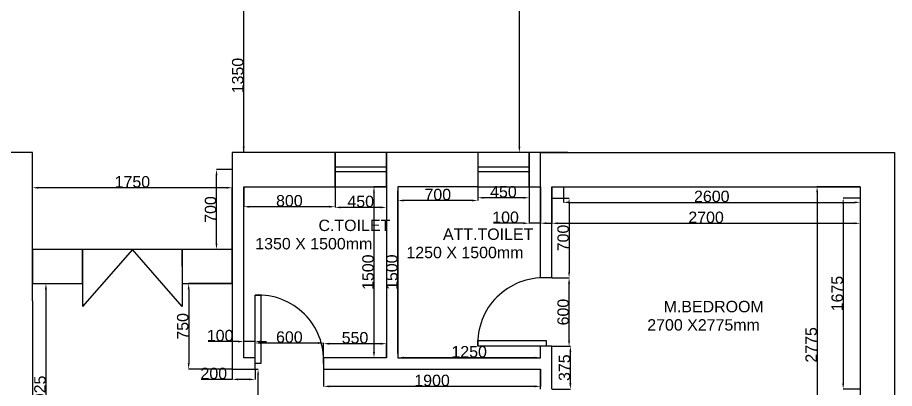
# Model space of a CAD drawing. Header units: millimetres. Extents: x 31576 to 52476, y 11068 to 27658.
# Drawn here: x 44795 to 52476, y 15913 to 19167 of the extents above; entities that cross this region are included whole.
import ezdxf

# ---------------------------------------------------------------- set-up
doc = ezdxf.new("R2010")
doc.units = ezdxf.units.MM
doc.layers.add('door', color=50, linetype='Continuous')
doc.layers.add('ventilator', color=240, linetype='Continuous')
doc.styles.get("Standard").update_dxf_attribs({"font": 'arial.ttf'})
doc.dimstyles.new('ISO-25', dxfattribs={"dimtxt": 100, "dimasz": 50, "dimexe": 1.25, "dimexo": 0.625, "dimtad": 1, "dimdec": 1, "dimtxsty": 'Standard', "dimcen": 2.5, "dimadec": 0, "dimazin": 0, "dimtfac": 1, "dimtdec": 1, "dimtmove": 0, "dimatfit": 3, "dimfxl": 1, "dimarcsym": 0})

# ---------------------------------------------------------------- blocks, each defined once
blk = doc.blocks.new('*D138')
at = {"color": 0, "lineweight": -2, "transparency": 16777216}
for p, q in [((49476.5, 16282.9), (49638.5, 16282.9)), ((49637.2, 15957.9), (49637.2, 16232.9)), ((49476.5, 15907.9), (49638.5, 15907.9))]:
    blk.add_line(p, q, dxfattribs=at)
at = {"color": 0, "transparency": 16777216}
for points in [[(49628.9, 16232.9), (49645.6, 16232.9), (49637.2, 16282.9)], [(49628.9, 15957.9), (49645.6, 15957.9), (49637.2, 15907.9)]]:
    blk.add_solid(points, dxfattribs=at)
at = {"layer": 'Defpoints', "color": 0, "transparency": 16777216}
for p in [(49475.9, 16282.9), (49637.2, 16282.9), (49475.9, 15907.9)]:
    blk.add_point(p, dxfattribs=at)
at = {"color": 0, "transparency": 16777216, "insert": (49585.5, 16095.4), "char_height": 100, "attachment_point": 5, "rotation": 90}
blk.add_mtext('375', dxfattribs=at)
blk = doc.blocks.new('*D139')
at = {"color": 0, "lineweight": -2, "transparency": 16777216}
for p, q in [((49476.5, 16882.9), (49627.2, 16882.9)), ((49625.9, 16332.9), (49625.9, 16832.9)), ((49476.5, 16282.9), (49627.2, 16282.9))]:
    blk.add_line(p, q, dxfattribs=at)
at = {"color": 0, "transparency": 16777216}
for points in [[(49617.6, 16832.9), (49634.2, 16832.9), (49625.9, 16882.9)], [(49617.6, 16332.9), (49634.2, 16332.9), (49625.9, 16282.9)]]:
    blk.add_solid(points, dxfattribs=at)
at = {"layer": 'Defpoints', "color": 0, "transparency": 16777216}
for p in [(49475.9, 16882.9), (49625.9, 16882.9), (49475.9, 16282.9)]:
    blk.add_point(p, dxfattribs=at)
at = {"color": 0, "transparency": 16777216, "insert": (49574.2, 16582.9), "char_height": 100, "attachment_point": 5, "rotation": 90}
blk.add_mtext('600', dxfattribs=at)
blk = doc.blocks.new('*D140')
at = {"color": 0, "lineweight": -2, "transparency": 16777216}
for p, q in [((49476.5, 17582.9), (49627.2, 17582.9)), ((49625.9, 17532.9), (49625.9, 16932.9)), ((49476.5, 16882.9), (49627.2, 16882.9))]:
    blk.add_line(p, q, dxfattribs=at)
at = {"color": 0, "transparency": 16777216}
for points in [[(49617.6, 17532.9), (49634.2, 17532.9), (49625.9, 17582.9)], [(49617.6, 16932.9), (49634.2, 16932.9), (49625.9, 16882.9)]]:
    blk.add_solid(points, dxfattribs=at)
at = {"layer": 'Defpoints', "color": 0, "transparency": 16777216}
for p in [(49475.9, 17582.9), (49475.9, 16882.9), (49625.9, 16882.9)]:
    blk.add_point(p, dxfattribs=at)
at = {"color": 0, "transparency": 16777216, "insert": (49574.2, 17232.9), "char_height": 100, "attachment_point": 5, "rotation": 90}
blk.add_mtext('700', dxfattribs=at)
blk = doc.blocks.new('*D141')
at = {"color": 0, "lineweight": -2, "transparency": 16777216}
for p, q in [((49575.9, 17682.2), (49575.9, 17544.3)), ((52175.9, 17682.2), (52175.9, 17544.3)), ((49625.9, 17545.6), (52125.9, 17545.6))]:
    blk.add_line(p, q, dxfattribs=at)
at = {"color": 0, "transparency": 16777216}
for points in [[(49625.9, 17553.9), (49625.9, 17537.2), (49575.9, 17545.6)], [(52125.9, 17553.9), (52125.9, 17537.2), (52175.9, 17545.6)]]:
    blk.add_solid(points, dxfattribs=at)
at = {"layer": 'Defpoints', "color": 0, "transparency": 16777216}
for p in [(49575.9, 17682.9), (52175.9, 17682.9), (52175.9, 17545.6)]:
    blk.add_point(p, dxfattribs=at)
at = {"color": 0, "transparency": 16777216, "insert": (50875.9, 17597.3), "char_height": 100, "attachment_point": 5}
blk.add_mtext('2600', dxfattribs=at)
blk = doc.blocks.new('*D120')
at = {"color": 0, "lineweight": -2, "transparency": 16777216}
for p, q in [((49475.9, 17682.2), (49475.9, 17360.6)), ((52175.9, 17682.2), (52175.9, 17360.6)), ((49525.9, 17361.9), (52125.9, 17361.9))]:
    blk.add_line(p, q, dxfattribs=at)
at = {"color": 0, "transparency": 16777216}
for points in [[(49525.9, 17370.2), (49525.9, 17353.6), (49475.9, 17361.9)], [(52125.9, 17370.2), (52125.9, 17353.6), (52175.9, 17361.9)]]:
    blk.add_solid(points, dxfattribs=at)
at = {"layer": 'Defpoints', "color": 0, "transparency": 16777216}
for p in [(49475.9, 17682.9), (52175.9, 17682.9), (52175.9, 17361.9)]:
    blk.add_point(p, dxfattribs=at)
at = {"color": 0, "transparency": 16777216, "insert": (50825.9, 17413.6), "char_height": 100, "attachment_point": 5}
blk.add_mtext('2700', dxfattribs=at)
blk = doc.blocks.new('*D142')
at = {"color": 0, "lineweight": -2, "transparency": 16777216}
for p, q in [((52175.3, 17582.9), (52025.3, 17582.9)), ((52026.6, 17532.9), (52026.6, 15957.9)), ((52175.3, 15907.9), (52025.3, 15907.9))]:
    blk.add_line(p, q, dxfattribs=at)
at = {"color": 0, "transparency": 16777216}
for points in [[(52018.2, 17532.9), (52034.9, 17532.9), (52026.6, 17582.9)], [(52018.2, 15957.9), (52034.9, 15957.9), (52026.6, 15907.9)]]:
    blk.add_solid(points, dxfattribs=at)
at = {"layer": 'Defpoints', "color": 0, "transparency": 16777216}
for p in [(52175.9, 17582.9), (52026.6, 15907.9), (52175.9, 15907.9)]:
    blk.add_point(p, dxfattribs=at)
at = {"color": 0, "transparency": 16777216, "insert": (51974.9, 16745.4), "char_height": 100, "attachment_point": 5, "rotation": 90}
blk.add_mtext('1675', dxfattribs=at)
blk = doc.blocks.new('*D143')
at = {"color": 0, "lineweight": -2, "transparency": 16777216}
for p, q in [((52175.3, 17682.9), (51797.2, 17682.9)), ((51798.4, 17632.9), (51798.4, 14957.9)), ((52175.3, 14907.9), (51797.2, 14907.9))]:
    blk.add_line(p, q, dxfattribs=at)
at = {"color": 0, "transparency": 16777216}
for points in [[(51790.1, 17632.9), (51806.8, 17632.9), (51798.4, 17682.9)], [(51790.1, 14957.9), (51806.8, 14957.9), (51798.4, 14907.9)]]:
    blk.add_solid(points, dxfattribs=at)
at = {"layer": 'Defpoints', "color": 0, "transparency": 16777216}
for p in [(52175.9, 17682.9), (51798.4, 14907.9), (52175.9, 14907.9)]:
    blk.add_point(p, dxfattribs=at)
at = {"color": 0, "transparency": 16777216, "insert": (51746.8, 16295.4), "char_height": 100, "attachment_point": 5, "rotation": 90}
blk.add_mtext('2775', dxfattribs=at)
blk = doc.blocks.new('*D150')
at = {"color": 0, "lineweight": -2, "transparency": 16777216}
for p, q in [((48125.9, 16183.5), (48125.9, 16184.1)), ((49325.9, 16182.9), (48175.9, 16182.9)), ((49375.9, 16182.2), (49375.9, 16181.6))]:
    blk.add_line(p, q, dxfattribs=at)
at = {"color": 0, "transparency": 16777216}
for points in [[(48175.9, 16191.2), (48175.9, 16174.5), (48125.9, 16182.9)], [(49325.9, 16191.2), (49325.9, 16174.5), (49375.9, 16182.9)]]:
    blk.add_solid(points, dxfattribs=at)
at = {"layer": 'Defpoints', "color": 0, "transparency": 16777216}
for p in [(48125.9, 16182.9), (48125.9, 16182.9), (49375.9, 16182.9)]:
    blk.add_point(p, dxfattribs=at)
at = {"color": 0, "transparency": 16777216, "insert": (48750.9, 16234.6), "char_height": 100, "attachment_point": 5}
blk.add_mtext('1250', dxfattribs=at)
blk = doc.blocks.new('*D151')
at = {"color": 0, "lineweight": -2, "transparency": 16777216}
for p, q in [((47575.9, 17682.2), (47575.9, 17500.1)), ((48025.9, 17682.2), (48025.9, 17500.1)), ((47975.9, 17501.4), (47625.9, 17501.4))]:
    blk.add_line(p, q, dxfattribs=at)
at = {"color": 0, "transparency": 16777216}
for points in [[(47625.9, 17509.7), (47625.9, 17493.1), (47575.9, 17501.4)], [(47975.9, 17509.7), (47975.9, 17493.1), (48025.9, 17501.4)]]:
    blk.add_solid(points, dxfattribs=at)
at = {"layer": 'Defpoints', "color": 0, "transparency": 16777216}
for p in [(47575.9, 17682.9), (48025.9, 17682.9), (47575.9, 17501.4)]:
    blk.add_point(p, dxfattribs=at)
at = {"color": 0, "transparency": 16777216, "insert": (47800.9, 17553.1), "char_height": 100, "attachment_point": 5}
blk.add_mtext('450', dxfattribs=at)
blk = doc.blocks.new('*D152')
at = {"color": 0, "lineweight": -2, "transparency": 16777216}
for p, q in [((46775.9, 17682.2), (46775.9, 17506.2)), ((47575.9, 17682.2), (47575.9, 17506.2)), ((47525.9, 17507.4), (46825.9, 17507.4))]:
    blk.add_line(p, q, dxfattribs=at)
at = {"color": 0, "transparency": 16777216}
for points in [[(46825.9, 17515.8), (46825.9, 17499.1), (46775.9, 17507.4)], [(47525.9, 17515.8), (47525.9, 17499.1), (47575.9, 17507.4)]]:
    blk.add_solid(points, dxfattribs=at)
at = {"layer": 'Defpoints', "color": 0, "transparency": 16777216}
for p in [(46775.9, 17682.9), (47575.9, 17682.9), (46775.9, 17507.4)]:
    blk.add_point(p, dxfattribs=at)
at = {"color": 0, "transparency": 16777216, "insert": (47175.9, 17559.1), "char_height": 100, "attachment_point": 5}
blk.add_mtext('800', dxfattribs=at)
blk = doc.blocks.new('*D153')
at = {"color": 0, "lineweight": -2, "transparency": 16777216}
for p, q in [((49275.9, 17682.2), (49275.9, 17361.2)), ((49375.9, 17682.2), (49375.9, 17361.2)), ((49225.9, 17362.5), (48963.4, 17362.5)), ((49375.9, 17362.5), (49275.9, 17362.5)), ((49425.9, 17362.5), (49475.9, 17362.5))]:
    blk.add_line(p, q, dxfattribs=at)
at = {"color": 0, "transparency": 16777216}
for points in [[(49225.9, 17370.8), (49225.9, 17354.2), (49275.9, 17362.5)], [(49425.9, 17370.8), (49425.9, 17354.2), (49375.9, 17362.5)]]:
    blk.add_solid(points, dxfattribs=at)
at = {"layer": 'Defpoints', "color": 0, "transparency": 16777216}
for p in [(49275.9, 17682.9), (49375.9, 17682.9), (49275.9, 17362.5)]:
    blk.add_point(p, dxfattribs=at)
at = {"color": 0, "transparency": 16777216, "insert": (49069.7, 17414.2), "char_height": 100, "attachment_point": 5}
blk.add_mtext('100', dxfattribs=at)
blk = doc.blocks.new('*D154')
at = {"color": 0, "lineweight": -2, "transparency": 16777216}
for p, q in [((48825.9, 17682.2), (48825.9, 17584.7)), ((49275.9, 17682.2), (49275.9, 17584.7)), ((49225.9, 17585.9), (48875.9, 17585.9))]:
    blk.add_line(p, q, dxfattribs=at)
at = {"color": 0, "transparency": 16777216}
for points in [[(48875.9, 17594.3), (48875.9, 17577.6), (48825.9, 17585.9)], [(49225.9, 17594.3), (49225.9, 17577.6), (49275.9, 17585.9)]]:
    blk.add_solid(points, dxfattribs=at)
at = {"layer": 'Defpoints', "color": 0, "transparency": 16777216}
for p in [(48825.9, 17682.9), (49275.9, 17682.9), (48825.9, 17585.9)]:
    blk.add_point(p, dxfattribs=at)
at = {"color": 0, "transparency": 16777216, "insert": (49050.9, 17637.6), "char_height": 100, "attachment_point": 5}
blk.add_mtext('450', dxfattribs=at)
blk = doc.blocks.new('*D155')
at = {"color": 0, "lineweight": -2, "transparency": 16777216}
for p, q in [((48125.9, 17682.2), (48125.9, 17560.5)), ((48825.9, 17682.2), (48825.9, 17560.5)), ((48775.9, 17561.8), (48175.9, 17561.8))]:
    blk.add_line(p, q, dxfattribs=at)
at = {"color": 0, "transparency": 16777216}
for points in [[(48175.9, 17570.1), (48175.9, 17553.4), (48125.9, 17561.8)], [(48775.9, 17570.1), (48775.9, 17553.4), (48825.9, 17561.8)]]:
    blk.add_solid(points, dxfattribs=at)
at = {"layer": 'Defpoints', "color": 0, "transparency": 16777216}
for p in [(48125.9, 17682.9), (48825.9, 17682.9), (48125.9, 17561.8)]:
    blk.add_point(p, dxfattribs=at)
at = {"color": 0, "transparency": 16777216, "insert": (48475.9, 17613.5), "char_height": 100, "attachment_point": 5}
blk.add_mtext('700', dxfattribs=at)
blk = doc.blocks.new('*D156')
at = {"color": 0, "lineweight": -2, "transparency": 16777216}
for p, q in [((47475.9, 16183.5), (47475.9, 16307)), ((47975.9, 16305.7), (47525.9, 16305.7)), ((48025.9, 16183.5), (48025.9, 16307))]:
    blk.add_line(p, q, dxfattribs=at)
at = {"color": 0, "transparency": 16777216}
for points in [[(47525.9, 16314.1), (47525.9, 16297.4), (47475.9, 16305.7)], [(47975.9, 16314.1), (47975.9, 16297.4), (48025.9, 16305.7)]]:
    blk.add_solid(points, dxfattribs=at)
at = {"layer": 'Defpoints', "color": 0, "transparency": 16777216}
for p in [(47475.9, 16305.7), (47475.9, 16182.9), (48025.9, 16182.9)]:
    blk.add_point(p, dxfattribs=at)
at = {"color": 0, "transparency": 16777216, "insert": (47750.9, 16357.4), "char_height": 100, "attachment_point": 5}
blk.add_mtext('550', dxfattribs=at)
blk = doc.blocks.new('*D157')
at = {"color": 0, "lineweight": -2, "transparency": 16777216}
for p, q in [((46875.9, 16183.5), (46875.9, 16313)), ((47425.9, 16311.8), (46925.9, 16311.8)), ((47475.9, 16183.5), (47475.9, 16313))]:
    blk.add_line(p, q, dxfattribs=at)
at = {"color": 0, "transparency": 16777216}
for points in [[(46925.9, 16320.1), (46925.9, 16303.4), (46875.9, 16311.8)], [(47425.9, 16320.1), (47425.9, 16303.4), (47475.9, 16311.8)]]:
    blk.add_solid(points, dxfattribs=at)
at = {"layer": 'Defpoints', "color": 0, "transparency": 16777216}
for p in [(46875.9, 16311.8), (46875.9, 16182.9), (47475.9, 16182.9)]:
    blk.add_point(p, dxfattribs=at)
at = {"color": 0, "transparency": 16777216, "insert": (47175.9, 16363.4), "char_height": 100, "attachment_point": 5}
blk.add_mtext('600', dxfattribs=at)
blk = doc.blocks.new('*D158')
at = {"color": 0, "lineweight": -2, "transparency": 16777216}
for p, q in [((46725.9, 16324.5), (46463.4, 16324.5)), ((46775.9, 16183.5), (46775.9, 16325.8)), ((46875.9, 16324.5), (46775.9, 16324.5)), ((46875.9, 16183.5), (46875.9, 16325.8)), ((46925.9, 16324.5), (46975.9, 16324.5))]:
    blk.add_line(p, q, dxfattribs=at)
at = {"color": 0, "transparency": 16777216}
for points in [[(46725.9, 16332.8), (46725.9, 16316.2), (46775.9, 16324.5)], [(46925.9, 16332.8), (46925.9, 16316.2), (46875.9, 16324.5)]]:
    blk.add_solid(points, dxfattribs=at)
at = {"layer": 'Defpoints', "color": 0, "transparency": 16777216}
for p in [(46775.9, 16324.5), (46775.9, 16182.9), (46875.9, 16182.9)]:
    blk.add_point(p, dxfattribs=at)
at = {"color": 0, "transparency": 16777216, "insert": (46569.7, 16376.2), "char_height": 100, "attachment_point": 5}
blk.add_mtext('100', dxfattribs=at)
blk = doc.blocks.new('*D159')
at = {"color": 0, "lineweight": -2, "transparency": 16777216}
for p, q in [((47475.9, 16082.2), (47475.9, 15930.1)), ((49375.9, 16082.2), (49375.9, 15930.1)), ((49325.9, 15931.3), (47525.9, 15931.3))]:
    blk.add_line(p, q, dxfattribs=at)
at = {"color": 0, "transparency": 16777216}
for points in [[(47525.9, 15939.7), (47525.9, 15923), (47475.9, 15931.3)], [(49325.9, 15939.7), (49325.9, 15923), (49375.9, 15931.3)]]:
    blk.add_solid(points, dxfattribs=at)
at = {"layer": 'Defpoints', "color": 0, "transparency": 16777216}
for p in [(47475.9, 16082.9), (49375.9, 16082.9), (47475.9, 15931.3)]:
    blk.add_point(p, dxfattribs=at)
at = {"color": 0, "transparency": 16777216, "insert": (48425.9, 15983), "char_height": 100, "attachment_point": 5}
blk.add_mtext('1900', dxfattribs=at)
blk = doc.blocks.new('*D161')
at = {"color": 0, "lineweight": -2, "transparency": 16777216}
for p, q in [((46776.5, 16082.9), (46903.2, 16082.9)), ((46901.9, 12932.9), (46901.9, 16032.9)), ((46776.5, 12882.9), (46903.2, 12882.9))]:
    blk.add_line(p, q, dxfattribs=at)
at = {"color": 0, "transparency": 16777216}
for points in [[(46893.6, 16032.9), (46910.3, 16032.9), (46901.9, 16082.9)], [(46893.6, 12932.9), (46910.3, 12932.9), (46901.9, 12882.9)]]:
    blk.add_solid(points, dxfattribs=at)
at = {"layer": 'Defpoints', "color": 0, "transparency": 16777216}
for p in [(46775.9, 16082.9), (46901.9, 16082.9), (46775.9, 12882.9)]:
    blk.add_point(p, dxfattribs=at)
at = {"color": 0, "transparency": 16777216, "insert": (46850.2, 14482.9), "char_height": 100, "attachment_point": 5, "rotation": 90}
blk.add_mtext('3200', dxfattribs=at)
blk = doc.blocks.new('*D170')
at = {"color": 0, "lineweight": -2, "transparency": 16777216}
for p, q in [((46675.9, 16082.2), (46675.9, 15991.4)), ((46875.9, 16082.2), (46875.9, 15991.4)), ((46675.9, 15992.7), (46402.3, 15992.7)), ((46825.9, 15992.7), (46725.9, 15992.7))]:
    blk.add_line(p, q, dxfattribs=at)
at = {"color": 0, "transparency": 16777216}
for points in [[(46725.9, 16001), (46725.9, 15984.3), (46675.9, 15992.7)], [(46825.9, 16001), (46825.9, 15984.3), (46875.9, 15992.7)]]:
    blk.add_solid(points, dxfattribs=at)
at = {"layer": 'Defpoints', "color": 0, "transparency": 16777216}
for p in [(46675.9, 16082.9), (46875.9, 16082.9), (46675.9, 15992.7)]:
    blk.add_point(p, dxfattribs=at)
at = {"color": 0, "transparency": 16777216, "insert": (46514.1, 16044.4), "char_height": 100, "attachment_point": 5}
blk.add_mtext('200', dxfattribs=at)
blk = doc.blocks.new('*D179')
at = {"color": 0, "lineweight": -2, "transparency": 16777216}
for p, q in [((46675.3, 16832.9), (46292.8, 16832.9)), ((46294.1, 16782.9), (46294.1, 16132.9)), ((46675.3, 16082.9), (46292.8, 16082.9))]:
    blk.add_line(p, q, dxfattribs=at)
at = {"color": 0, "transparency": 16777216}
for points in [[(46285.7, 16782.9), (46302.4, 16782.9), (46294.1, 16832.9)], [(46285.7, 16132.9), (46302.4, 16132.9), (46294.1, 16082.9)]]:
    blk.add_solid(points, dxfattribs=at)
at = {"layer": 'Defpoints', "color": 0, "transparency": 16777216}
for p in [(46675.9, 16832.9), (46294.1, 16082.9), (46675.9, 16082.9)]:
    blk.add_point(p, dxfattribs=at)
at = {"color": 0, "transparency": 16777216, "insert": (46242.4, 16457.9), "char_height": 100, "attachment_point": 5, "rotation": 90}
blk.add_mtext('750', dxfattribs=at)
blk = doc.blocks.new('*D180')
at = {"color": 0, "lineweight": -2, "transparency": 16777216}
for p, q in [((46675.3, 17832.9), (46536.4, 17832.9)), ((46537.7, 17182.9), (46537.7, 17782.9)), ((46675.3, 17132.9), (46536.4, 17132.9))]:
    blk.add_line(p, q, dxfattribs=at)
at = {"color": 0, "transparency": 16777216}
for points in [[(46529.3, 17782.9), (46546, 17782.9), (46537.7, 17832.9)], [(46529.3, 17182.9), (46546, 17182.9), (46537.7, 17132.9)]]:
    blk.add_solid(points, dxfattribs=at)
at = {"layer": 'Defpoints', "color": 0, "transparency": 16777216}
for p in [(46537.7, 17832.9), (46675.9, 17832.9), (46675.9, 17132.9)]:
    blk.add_point(p, dxfattribs=at)
at = {"color": 0, "transparency": 16777216, "insert": (46486, 17482.9), "char_height": 100, "attachment_point": 5, "rotation": 90}
blk.add_mtext('700', dxfattribs=at)
blk = doc.blocks.new('*D181')
at = {"color": 0, "lineweight": -2, "transparency": 16777216}
for p, q in [((44926.5, 16832.9), (45045, 16832.9)), ((45043.7, 16782.9), (45043.7, 14957.9)), ((44926.5, 14907.9), (45045, 14907.9))]:
    blk.add_line(p, q, dxfattribs=at)
at = {"color": 0, "transparency": 16777216}
for points in [[(45035.4, 16782.9), (45052.1, 16782.9), (45043.7, 16832.9)], [(45035.4, 14957.9), (45052.1, 14957.9), (45043.7, 14907.9)]]:
    blk.add_solid(points, dxfattribs=at)
at = {"layer": 'Defpoints', "color": 0, "transparency": 16777216}
for p in [(44925.9, 16832.9), (44925.9, 14907.9), (45043.7, 14907.9)]:
    blk.add_point(p, dxfattribs=at)
at = {"color": 0, "transparency": 16777216, "insert": (44992.1, 15870.4), "char_height": 100, "attachment_point": 5, "rotation": 90}
blk.add_mtext('1925', dxfattribs=at)
blk = doc.blocks.new('*D182')
at = {"color": 0, "lineweight": -2, "transparency": 16777216}
for p, q in [((44925.9, 17133.5), (44925.9, 17675)), ((46625.9, 17673.7), (44975.9, 17673.7)), ((46675.9, 17133.5), (46675.9, 17675))]:
    blk.add_line(p, q, dxfattribs=at)
at = {"color": 0, "transparency": 16777216}
for points in [[(44975.9, 17682), (44975.9, 17665.4), (44925.9, 17673.7)], [(46625.9, 17682), (46625.9, 17665.4), (46675.9, 17673.7)]]:
    blk.add_solid(points, dxfattribs=at)
at = {"layer": 'Defpoints', "color": 0, "transparency": 16777216}
for p in [(44925.9, 17673.7), (44925.9, 17132.9), (46675.9, 17132.9)]:
    blk.add_point(p, dxfattribs=at)
at = {"color": 0, "transparency": 16777216, "insert": (45800.9, 17725.4), "char_height": 100, "attachment_point": 5}
blk.add_mtext('1750', dxfattribs=at)
blk = doc.blocks.new('*D187')
at = {"color": 0, "lineweight": -2, "transparency": 16777216}
for p, q in [((48125.3, 17682.9), (48124.6, 17682.9)), ((48125.9, 16232.9), (48125.9, 17632.9)), ((48125.3, 16182.9), (48124.6, 16182.9))]:
    blk.add_line(p, q, dxfattribs=at)
at = {"color": 0, "transparency": 16777216}
for points in [[(48117.5, 17632.9), (48134.2, 17632.9), (48125.9, 17682.9)], [(48117.5, 16232.9), (48134.2, 16232.9), (48125.9, 16182.9)]]:
    blk.add_solid(points, dxfattribs=at)
at = {"layer": 'Defpoints', "color": 0, "transparency": 16777216}
for p in [(48125.9, 17682.9), (48125.9, 17682.9), (48125.9, 16182.9)]:
    blk.add_point(p, dxfattribs=at)
at = {"color": 0, "transparency": 16777216, "insert": (48074.2, 16932.9), "char_height": 100, "attachment_point": 5, "rotation": 90}
blk.add_mtext('1500', dxfattribs=at)
blk = doc.blocks.new('*D188')
at = {"color": 0, "lineweight": -2, "transparency": 16777216}
for p, q in [((48025.3, 17682.9), (47915.8, 17682.9)), ((47917.1, 17632.9), (47917.1, 16232.9)), ((48025.3, 16182.9), (47915.8, 16182.9))]:
    blk.add_line(p, q, dxfattribs=at)
at = {"color": 0, "transparency": 16777216}
for points in [[(47908.7, 17632.9), (47925.4, 17632.9), (47917.1, 17682.9)], [(47908.7, 16232.9), (47925.4, 16232.9), (47917.1, 16182.9)]]:
    blk.add_solid(points, dxfattribs=at)
at = {"layer": 'Defpoints', "color": 0, "transparency": 16777216}
for p in [(48025.9, 17682.9), (47917.1, 16182.9), (48025.9, 16182.9)]:
    blk.add_point(p, dxfattribs=at)
at = {"color": 0, "transparency": 16777216, "insert": (47865.4, 16932.9), "char_height": 100, "attachment_point": 5, "rotation": 90}
blk.add_mtext('1500', dxfattribs=at)
blk = doc.blocks.new('*D217')
at = {"color": 0, "lineweight": -2, "transparency": 16777216}
for p, q in [((46775.3, 19332.9), (46774.6, 19332.9)), ((46775.9, 18032.9), (46775.9, 19282.9)), ((46775.3, 17982.9), (46774.6, 17982.9))]:
    blk.add_line(p, q, dxfattribs=at)
at = {"color": 0, "transparency": 16777216}
for points in [[(46767.5, 19282.9), (46784.2, 19282.9), (46775.9, 19332.9)], [(46767.5, 18032.9), (46784.2, 18032.9), (46775.9, 17982.9)]]:
    blk.add_solid(points, dxfattribs=at)
at = {"layer": 'Defpoints', "color": 0, "transparency": 16777216}
for p in [(46775.9, 19332.9), (46775.9, 19332.9), (46775.9, 17982.9)]:
    blk.add_point(p, dxfattribs=at)
at = {"color": 0, "transparency": 16777216, "insert": (46724.2, 18657.9), "char_height": 100, "attachment_point": 5, "rotation": 90}
blk.add_mtext('1350', dxfattribs=at)
blk = doc.blocks.new('*D218')
at = {"color": 0, "lineweight": -2, "transparency": 16777216}
for p, q in [((49614.7, 21257.9), (49189.2, 21257.9)), ((49190.5, 18032.9), (49190.5, 21207.9)), ((49614.7, 17982.9), (49189.2, 17982.9))]:
    blk.add_line(p, q, dxfattribs=at)
at = {"color": 0, "transparency": 16777216}
for points in [[(49182.1, 21207.9), (49198.8, 21207.9), (49190.5, 21257.9)], [(49182.1, 18032.9), (49198.8, 18032.9), (49190.5, 17982.9)]]:
    blk.add_solid(points, dxfattribs=at)
at = {"layer": 'Defpoints', "color": 0, "transparency": 16777216}
for p in [(49190.5, 21257.9), (49615.3, 21257.9), (49615.3, 17982.9)]:
    blk.add_point(p, dxfattribs=at)
at = {"color": 0, "transparency": 16777216, "insert": (49138.8, 19620.4), "char_height": 100, "attachment_point": 5, "rotation": 90}
blk.add_mtext('3275', dxfattribs=at)

msp = doc.modelspace()

# ---------------------------------------------------------------- linework, layer by layer
for p, q in [((46775.88, 17982.87), (46775.88, 19332.87)), ((44925.88, 17982.87), (44625.88, 17982.87)), ((44925.88, 16682.87), (44925.88, 17982.87)), ((46675.88, 17982.87), (46675.88, 16082.87)), ((48825.88, 17982.87), (48025.88, 17982.87)), ((48025.88, 17982.87), (48025.88, 16182.87)), ((48825.88, 17982.87), (48825.88, 17682.87)), ((49375.88, 16882.87), (49375.88, 17982.87)), ((49375.88, 17982.87), (52475.88, 17982.87)), ((52475.88, 17982.87), (52475.88, 11907.87)), ((46775.88, 16182.87), (46775.88, 17682.87)), ((48825.88, 17682.87), (48125.88, 17682.87)), ((48125.88, 17682.87), (48125.88, 16182.87)), ((49475.88, 16882.87), (49475.88, 17682.87)), ((49475.88, 17682.87), (52175.88, 17682.87)), ((49475.88, 17682.87), (49475.88, 17582.87)), ((52175.88, 17682.87), (52175.88, 14907.87)), ((52175.88, 17682.87), (52175.88, 17582.87)), ((45363.38, 17132.87), (44925.88, 17132.87)), ((44925.88, 17132.87), (44925.88, 16832.87)), ((45363.38, 16832.87), (45363.38, 17132.87)), ((46238.38, 17132.87), (45363.38, 17132.87)), ((45363.38, 17132.87), (45363.38, 16632.87)), ((45800.88, 17132.87), (45363.38, 16632.87)), ((46238.38, 16632.87), (45800.88, 17132.87)), ((46238.38, 16982.87), (46238.38, 17132.87)), ((46238.38, 17132.87), (46238.38, 16832.87)), ((46675.88, 17132.87), (46238.38, 17132.87)), ((46238.38, 17132.87), (46238.38, 16632.87)), ((46675.88, 16832.87), (46675.88, 17132.87)), ((45363.38, 16982.87), (45363.38, 16832.87)), ((45363.38, 16982.87), (45363.38, 16832.87)), ((46238.38, 16982.87), (46238.38, 16867.86)), ((44925.88, 16832.87), (45363.38, 16832.87)), ((46238.38, 16832.87), (46675.88, 16832.87)), ((49475.88, 16882.87), (49375.88, 16882.87)), ((44925.88, 16682.87), (44925.88, 14907.87)), ((49375.88, 16182.87), (49375.88, 16282.87)), ((49475.88, 16282.87), (49375.88, 16282.87)), ((49475.88, 15907.87), (49475.88, 16282.87)), ((49475.88, 15907.87), (49475.88, 16282.87)), ((46875.88, 16182.87), (46775.88, 16182.87)), ((46875.88, 16082.87), (46875.88, 16182.87)), ((47475.88, 16182.87), (47475.88, 16082.87)), ((48125.88, 16182.87), (49375.88, 16182.87)), ((46675.88, 16082.87), (46875.88, 16082.87)), ((48025.88, 16082.87), (49375.88, 16082.87)), ((49375.88, 15907.87), (49375.88, 16082.87))]:
    msp.add_line(p, q)
for points in [[(46775.88, 17682.87), (47575.88, 17682.87), (47575.88, 17982.87), (46675.88, 17982.87), (46675.88, 17682.87)], [(48025.88, 16182.87), (47475.88, 16182.87)], [(47475.88, 16082.87), (48025.88, 16082.87)]]:
    msp.add_lwpolyline(points)
msp.add_lwpolyline([(49375.88, 17982.87), (49275.88, 17982.87), (49275.88, 17682.87), (49375.88, 17682.87)], close=True)
at = {"layer": 'door'}
for points in [[(46875.88, 16732.87), (46925.88, 16732.87), (46925.88, 16132.87), (46875.88, 16132.87)], [(48825.88, 16282.87), (48825.88, 16332.87), (49425.88, 16332.87), (49425.88, 16282.87)]]:
    msp.add_lwpolyline(points, close=True, dxfattribs=at)
for centre, start, end in [((49400.88, 16307.87), 87.510447, 182.489553), ((46900.88, 16157.87), 357.510447, 92.489553)]:
    msp.add_arc(centre, 575.54, start, end, dxfattribs=at)
at = {"layer": 'ventilator'}
for p, q in [((48025.88, 17852.87), (47575.88, 17852.87)), ((49275.88, 17852.87), (48825.88, 17852.87)), ((48025.88, 17812.87), (47575.88, 17812.87)), ((49275.88, 17812.87), (48825.88, 17812.87))]:
    msp.add_line(p, q, dxfattribs=at)
for points in [[(48025.88, 17982.87), (47575.88, 17982.87), (47575.88, 17682.87), (48025.88, 17682.87)], [(49275.88, 17982.87), (48825.88, 17982.87), (48825.88, 17682.87), (49275.88, 17682.87)]]:
    msp.add_lwpolyline(points, close=True, dxfattribs=at)

# ---------------------------------------------------------------- texts
for s, p in [('    C.TOILET', (47275.91, 17293.72)), ('  ATT.TOILET', (48443.79, 17216.49)), ('1350 X 1500mm', (46877.47, 17133.08)), ('1250 X 1500mm', (48201.16, 17055.85)), (' M.BEDROOM', (50415.33, 16581.46)), ('2700 X2775mm', (50310.76, 16420.82))]:
    msp.add_text(s, height=100).set_placement(p)

# ---------------------------------------------------------------- dimensions: what is measured, and where the dimension line sits
for base, p1, p2, angle, picture, middle in [((49190.47, 21257.87), (49615.35, 17982.87), (49615.35, 21257.87), 90, '*D218', (49138.76, 19620.37)), ((46775.88, 19332.87), (46775.88, 17982.87), (46775.88, 19332.87), 90, '*D217', (46724.16, 18657.87)), ((46537.65, 17832.87), (46675.88, 17132.87), (46675.88, 17832.87), 90, '*D180', (46485.97, 17482.87)), ((44925.88, 17673.71), (46675.88, 17132.87), (44925.88, 17132.87), 180, '*D182', (45800.88, 17725.39)), ((46775.88, 17507.43), (47575.88, 17682.87), (46775.88, 17682.87), 180, '*D152', (47175.88, 17559.11)), ((47575.88, 17501.39), (48025.88, 17682.87), (47575.88, 17682.87), 180, '*D151', (47800.88, 17553.07)), ((47917.06, 16182.87), (48025.88, 17682.87), (48025.88, 16182.87), 90, '*D188', (47865.38, 16932.87)), ((48125.88, 17682.87), (48125.88, 16182.87), (48125.88, 17682.87), 90, '*D187', (48074.19, 16932.87)), ((48125.88, 17561.78), (48825.88, 17682.87), (48125.88, 17682.87), 180, '*D155', (48475.88, 17613.46)), ((48825.88, 17585.93), (49275.88, 17682.87), (48825.88, 17682.87), 180, '*D154', (49050.88, 17637.61)), ((49275.88, 17362.5), (49375.88, 17682.87), (49275.88, 17682.87), 180, '*D153', (49069.66, 17414.18)), ((52175.88, 17361.88), (49475.88, 17682.87), (52175.88, 17682.87), 180, '*D120', (50825.88, 17413.57)), ((52175.88, 17545.57), (49575.88, 17682.87), (52175.88, 17682.87), 180, '*D141', (50875.88, 17597.25)), ((51798.44, 14907.87), (52175.88, 17682.87), (52175.88, 14907.87), 90, '*D143', (51746.76, 16295.37)), ((49625.91, 16882.87), (49475.88, 17582.87), (49475.88, 16882.87), 90, '*D140', (49574.23, 17232.87)), ((52026.56, 15907.87), (52175.88, 17582.87), (52175.88, 15907.87), 90, '*D142', (51974.88, 16745.37)), ((45043.74, 14907.87), (44925.88, 16832.87), (44925.88, 14907.87), 90, '*D181', (44992.06, 15870.37)), ((46294.08, 16082.87), (46675.88, 16832.87), (46675.88, 16082.87), 90, '*D179', (46242.39, 16457.87)), ((49625.91, 16882.87), (49475.88, 16282.87), (49475.88, 16882.87), 90, '*D139', (49574.23, 16582.87)), ((46775.88, 16324.5), (46875.88, 16182.87), (46775.88, 16182.87), 180, '*D158', (46569.66, 16376.18)), ((46875.88, 16311.77), (47475.88, 16182.87), (46875.88, 16182.87), 180, '*D157', (47175.88, 16363.45)), ((47475.88, 16305.73), (48025.88, 16182.87), (47475.88, 16182.87), 180, '*D156', (47750.88, 16357.41)), ((48125.88, 16182.87), (49375.88, 16182.87), (48125.88, 16182.87), 180, '*D150', (48750.88, 16234.55)), ((49637.22, 16282.87), (49475.88, 15907.87), (49475.88, 16282.87), 90, '*D138', (49585.5, 16095.37)), ((46675.88, 15992.68), (46875.88, 16082.87), (46675.88, 16082.87), 180, '*D170', (46514.1, 16044.37)), ((46901.92, 16082.87), (46775.88, 12882.87), (46775.88, 16082.87), 90, '*D161', (46850.2, 14482.87)), ((47475.88, 15931.33), (49375.88, 16082.87), (47475.88, 16082.87), 180, '*D159', (48425.88, 15983.01))]:
    dim = msp.add_linear_dim(base=base, p1=p1, p2=p2, angle=angle, dimstyle='ISO-25')
    dim.commit()
    dim.dimension.update_dxf_attribs({"geometry": picture, "text_midpoint": middle})

doc.saveas('drawing.dxf')
